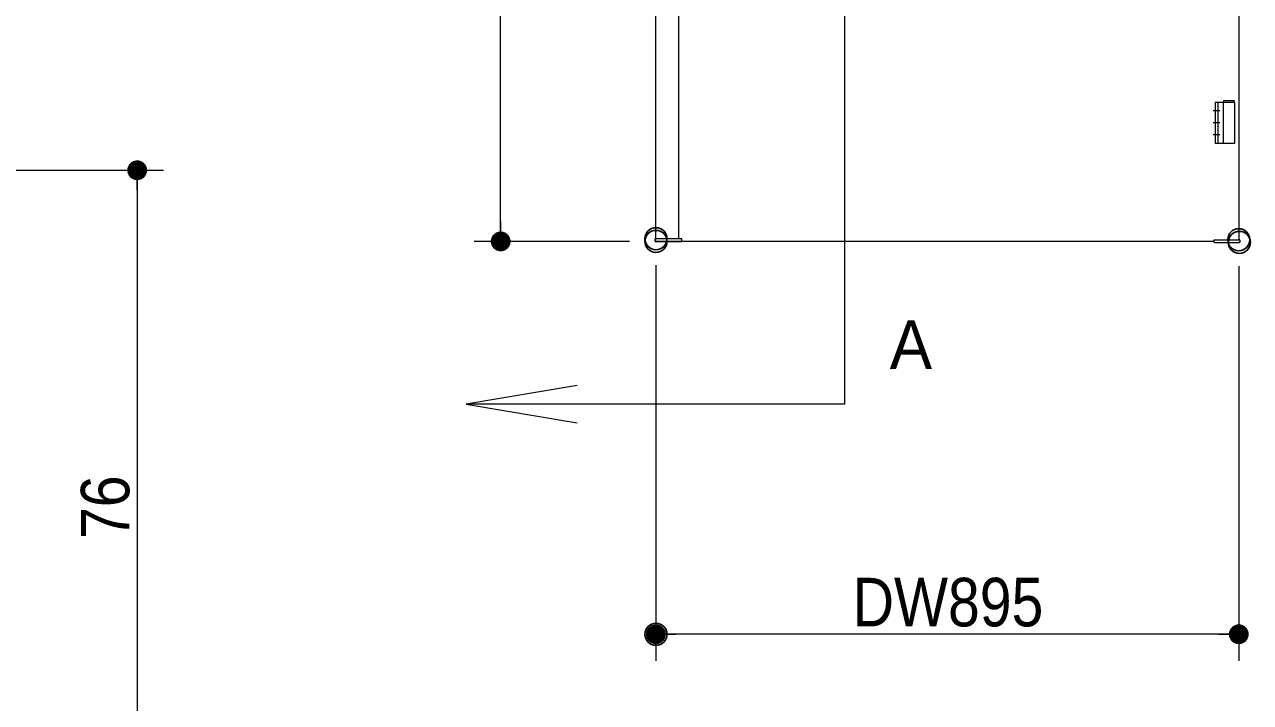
# Model space of a CAD drawing. Units: millimetres, scale not verified. Extents: x -909 to 909, y -457 to 457.
# Drawn here: x -499.2 to -360.2, y 128 to 204.8 of the extents above; entities that cross this region are included whole.
import ezdxf
from ezdxf.enums import TextEntityAlignment as Align

# ---------------------------------------------------------------- set-up
doc = ezdxf.new("R2010")
doc.units = ezdxf.units.MM
doc.header["$LTSCALE"] = 5
doc.header["$PDMODE"] = 32
doc.header["$PDSIZE"] = 2.5
for name, color, linetype, lineweight in [('0-1_3一般', 7, 'Continuous', 15), ('0-2_2寸法-1', 7, 'Continuous', 15), ('0-3_0', 7, 'Continuous', 25)]:
    doc.layers.add(name, color=color, linetype=linetype, lineweight=lineweight)
doc.layers.add('0-4_Defpoints', color=7, linetype='Continuous')
doc.styles.add('ＭＳ Ｐゴシック', font='')
doc.styles.get('ＭＳ Ｐゴシック').set_extended_font_data('MS PGothic')

# ---------------------------------------------------------------- blocks, each defined once
blk = doc.blocks.new('グループ-5')
at = {"layer": '0-1_3一般'}
for points in [[(-841.89, 819.34), (-904.89, 808.84), (-841.89, 798.34)], [(-690.35, 808.84), (-841.89, 808.84), (-904.89, 808.84)]]:
    blk.add_lwpolyline(points, dxfattribs=at)
blk = doc.blocks.new('グループ-12')
at = {"layer": '0-1_3一般'}
for p, q in [((-477.68, 975.07), (-481.38, 975.07)), ((-478.79, 979.79), (-478.79, 956.68)), ((-475.8, 979.79), (-475.8, 956.68)), ((-477.68, 968.24), (-481.38, 968.24)), ((-477.68, 961.41), (-481.38, 961.41))]:
    blk.add_line(p, q, dxfattribs=at)
blk.add_lwpolyline([(-469.34, 979.79), (-469.34, 980.71), (-475.62, 980.71), (-475.62, 979.79)], dxfattribs=at)
blk.add_lwpolyline([(-480.27, 979.79), (-480.27, 956.68), (-469.16, 956.68), (-469.16, 979.79)], close=True, dxfattribs=at)
blk = doc.blocks.new('グループ-13')
at = {"layer": '0-1_3一般'}
for p, q in [((-480.82, 901.96), (-466.52, 901.96)), ((-480.82, 900.67), (-480.82, 901.96)), ((-480.64, 900.49), (-466.52, 900.49)), ((-466.33, 901.78), (-466.33, 900.67))]:
    blk.add_line(p, q, dxfattribs=at)
for centre, start, end in [((-480.64, 900.67), 180, 270), ((-466.52, 901.78), 0, 90), ((-466.52, 900.67), 270, 0)]:
    blk.add_arc(centre, 0.185, start, end, dxfattribs=at)
blk = doc.blocks.new('_Dot')
at = {"layer": '0-3_0'}
blk.add_line((-2.5, 0), (-5, 0), dxfattribs=at)
for points in [[(0, 0), (-2.5, 0), (-2.48, 0.31)], [(0, 0), (-2.48, -0.31), (-2.5, 0)], [(0, 0), (-2.48, 0.31), (-2.42, 0.62)], [(0, 0), (-2.42, -0.62), (-2.48, -0.31)], [(0, 0), (-2.42, 0.62), (-2.32, 0.92)], [(0, 0), (-2.32, -0.92), (-2.42, -0.62)], [(0, 0), (-2.32, 0.92), (-2.19, 1.2)], [(0, 0), (-2.19, -1.2), (-2.32, -0.92)], [(0, 0), (-2.19, 1.2), (-2.02, 1.47)], [(0, 0), (-2.02, -1.47), (-2.19, -1.2)], [(0, 0), (-2.02, 1.47), (-1.82, 1.71)], [(0, 0), (-1.82, -1.71), (-2.02, -1.47)], [(0, 0), (-1.82, 1.71), (-1.59, 1.93)], [(0, 0), (-1.59, -1.93), (-1.82, -1.71)], [(0, 0), (-1.59, 1.93), (-1.34, 2.11)], [(0, 0), (-1.34, -2.11), (-1.59, -1.93)], [(0, 0), (-1.34, 2.11), (-1.06, 2.26)], [(0, 0), (-1.06, -2.26), (-1.34, -2.11)], [(0, 0), (-1.06, 2.26), (-0.77, 2.38)], [(0, 0), (-0.77, -2.38), (-1.06, -2.26)], [(0, 0), (-0.77, 2.38), (-0.47, 2.46)], [(0, 0), (-0.47, -2.46), (-0.77, -2.38)], [(0, 0), (-0.47, 2.46), (-0.16, 2.5)], [(0, 0), (-0.16, -2.5), (-0.47, -2.46)], [(0, 0), (-0.16, 2.5), (0.16, 2.5)], [(0, 0), (0.16, -2.5), (-0.16, -2.5)], [(0, 0), (0.16, 2.5), (0.47, 2.46)], [(0, 0), (0.47, 2.46), (0.77, 2.38)], [(0, 0), (0.77, 2.38), (1.06, 2.26)], [(0, 0), (1.06, 2.26), (1.34, 2.11)], [(0, 0), (1.34, 2.11), (1.59, 1.93)], [(0, 0), (1.59, 1.93), (1.82, 1.71)], [(0, 0), (1.82, 1.71), (2.02, 1.47)], [(0, 0), (2.02, 1.47), (2.19, 1.2)], [(0, 0), (2.19, 1.2), (2.32, 0.92)], [(0, 0), (2.32, 0.92), (2.42, 0.62)], [(0, 0), (2.42, 0.62), (2.48, 0.31)], [(0, 0), (2.48, 0.31), (2.5, 0)], [(0, 0), (0.47, -2.46), (0.16, -2.5)], [(0, 0), (0.77, -2.38), (0.47, -2.46)], [(0, 0), (1.06, -2.26), (0.77, -2.38)], [(0, 0), (1.34, -2.11), (1.06, -2.26)], [(0, 0), (1.59, -1.93), (1.34, -2.11)], [(0, 0), (1.82, -1.71), (1.59, -1.93)], [(0, 0), (2.02, -1.47), (1.82, -1.71)], [(0, 0), (2.19, -1.2), (2.02, -1.47)], [(0, 0), (2.32, -0.92), (2.19, -1.2)], [(0, 0), (2.42, -0.62), (2.32, -0.92)], [(0, 0), (2.48, -0.31), (2.42, -0.62)], [(0, 0), (2.5, 0), (2.48, -0.31)]]:
    blk.add_solid(points, dxfattribs=at)

msp = doc.modelspace()

# ---------------------------------------------------------------- linework, layer by layer
at = {"layer": '0-1_3一般'}
for p, q in [((-406.194, 373.878), (-406.194, 161.767)), ((-427.59, 180.504), (-427.59, 354.47)), ((-425.013, 354.558), (-425.013, 180.504)), ((-361.502, 354.47), (-361.502, 180.393)), ((-427.7, 180.467), (-427.7, 180.243)), ((-427.663, 180.206), (-424.636, 180.206)), ((-364.289, 180.208), (-427.59, 180.208))]:
    msp.add_line(p, q, dxfattribs=at)
msp.add_lwpolyline([(-424.636, 180.206), (-424.636, 180.504), (-427.663, 180.504)], dxfattribs=at)
for centre, start, end in [((-427.663, 180.467), 90, 180), ((-427.663, 180.243), 180, 270)]:
    msp.add_arc(centre, 0.0369, start, end, dxfattribs=at)
at = {"layer": '0-2_2寸法-1'}
for p, q in [((-445.19, 182.459), (-445.19, 248.094)), ((-675.588, 188.27), (-483.399, 188.27)), ((-486.399, 186.019), (-486.399, 114.419)), ((-430.59, 180.208), (-448.19, 180.208)), ((-427.59, 177.504), (-427.59, 132.692)), ((-361.502, 177.393), (-361.502, 132.692)), ((-363.753, 135.692), (-425.339, 135.692))]:
    msp.add_line(p, q, dxfattribs=at)
at = {"layer": '0-4_Defpoints'}
for p in [(-427.59, 180.504), (-427.59, 180.208), (-361.502, 180.393), (-361.428, 180.097), (-427.59, 135.692)]:
    msp.add_point(p, dxfattribs=at)

# ---------------------------------------------------------------- block references
at = {"layer": '0-1_3一般', "xscale": 0.2, "yscale": 0.2}
for name in ['グループ-12', 'グループ-13', 'グループ-5']:
    msp.add_blockref(name, (-268.125, 0), dxfattribs=at)
at = {"layer": '0-2_2寸法-1', "xscale": 0.4502051, "yscale": 0.4502051}
for p, rotation in [((-486.399, 188.27), 90), ((-445.19, 180.208), 270), ((-427.59, 135.692), 180)]:
    msp.add_blockref('_Dot', p, dxfattribs=dict(at, rotation=rotation))
msp.add_blockref('_Dot', (-361.502, 135.692), dxfattribs=at)

# ---------------------------------------------------------------- texts
at = {"layer": '0-1_3一般', "style": 'ＭＳ Ｐゴシック'}
msp.add_text('A', height=5.503, dxfattribs=at).set_placement((-401.077, 164.108), align=Align.BOTTOM_LEFT)
at = {"layer": '0-2_2寸法-1', "style": 'ＭＳ Ｐゴシック', "width": 0.9}
msp.add_text('76', height=5.499, rotation=90, dxfattribs=at).set_placement((-485.64, 146.487), align=Align.BOTTOM_LEFT)
msp.add_text('DW895', height=5.503, dxfattribs=at).set_placement((-405.267, 134.933), align=Align.BOTTOM_LEFT)

doc.saveas('drawing.dxf')
